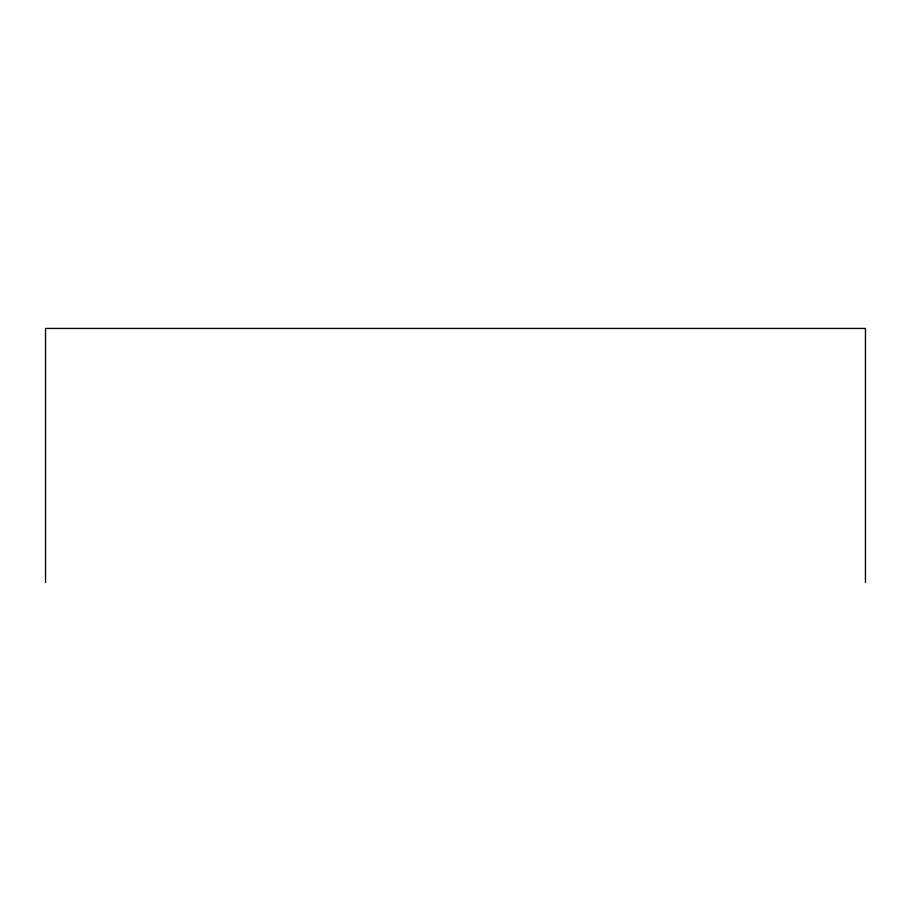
<?xml version="1.0" encoding="UTF-8"?>
<svg xmlns="http://www.w3.org/2000/svg" width="911" height="911" viewBox="0 0 911 911"><rect width="100%" height="100%" fill="white"/><g stroke="black" fill="none" stroke-linecap="round" stroke-linejoin="round"><path stroke-width="1.37" d="M865.45 582.562L865.45 328.438L45.55 328.438L45.55 582.562"/></g></svg>
